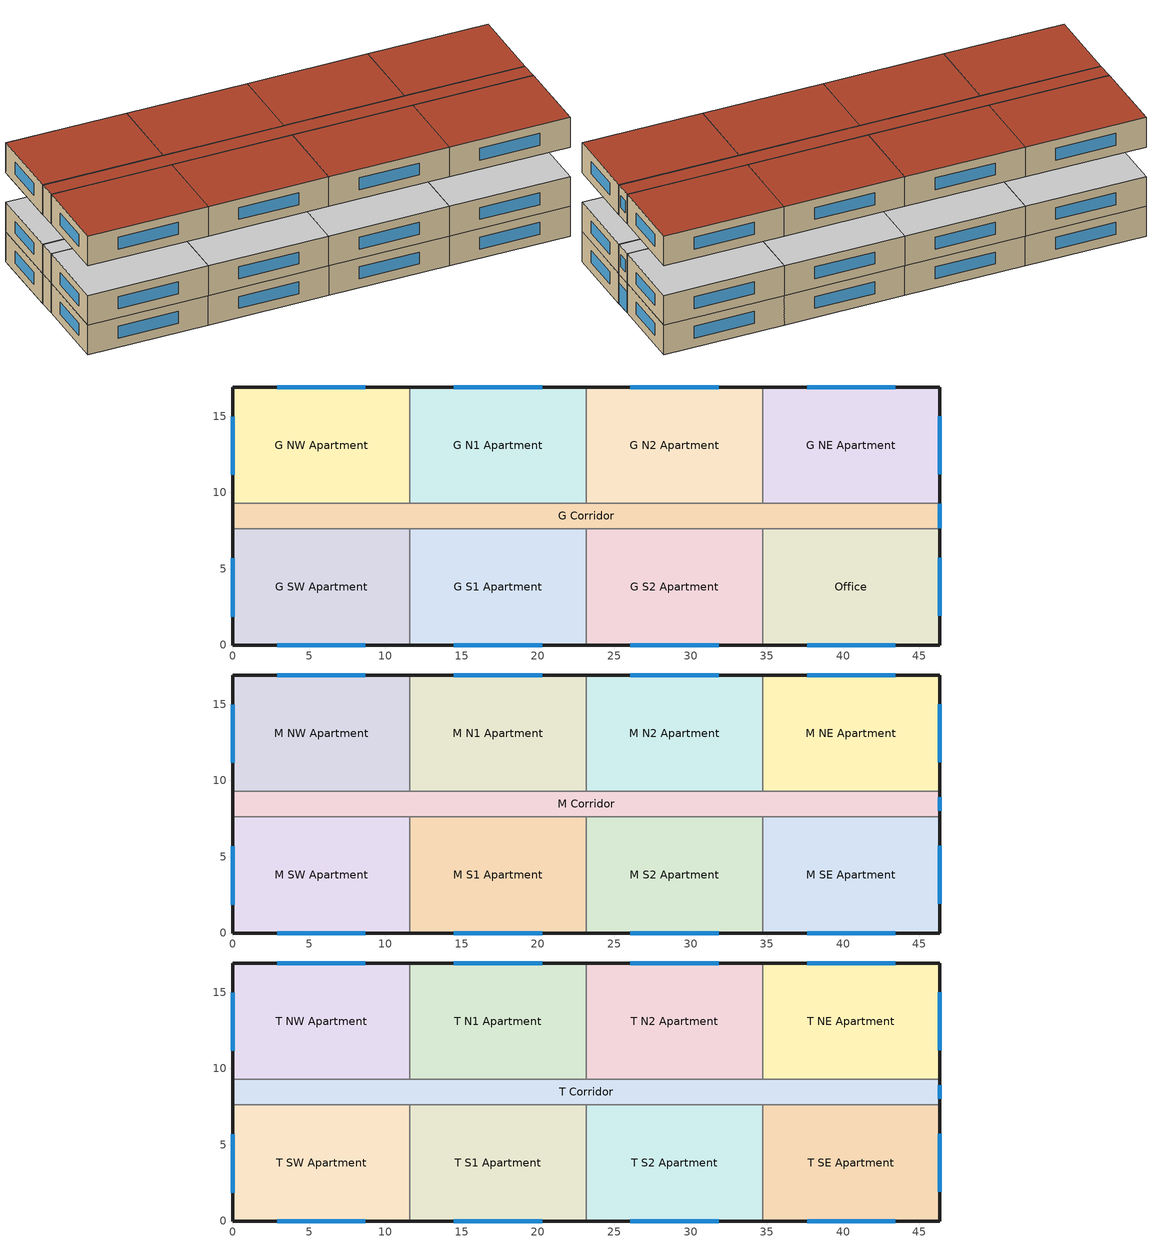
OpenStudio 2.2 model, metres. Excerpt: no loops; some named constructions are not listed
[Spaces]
G S1 Apartment
 floor ground: 23.16,7.62 23.16,0 11.58,0 11.58,7.62 z0
 wall outside: 11.58,0 23.16,0 z0:3.05
 wall to G S2 Apartment: 23.16,0 23.16,7.62 z0:3.05
 wall to G Corridor: 23.16,7.62 11.58,7.62 z0:3.05
 wall to G SW Apartment: 11.58,7.62 11.58,0 z0:3.05
 window: 14.48,0 20.27,0 z0.95:2.17
 ceiling adiabatic (Typical Interior Wall): 23.16,0 23.16,7.62 11.58,7.62 11.58,0 z3.05
G S2 Apartment
 floor ground: 34.75,7.62 34.75,0 23.16,0 23.16,7.62 z0
 wall outside: 23.16,0 34.75,0 z0:3.05
 wall to Office: 34.75,0 34.75,7.62 z0:3.05
 wall to G Corridor: 34.75,7.62 23.16,7.62 z0:3.05
 window: 26.06,0 31.85,0 z0.95:2.17
 ceiling adiabatic (Typical Interior Wall): 34.75,0 34.75,7.62 23.16,7.62 23.16,0 z3.05
G NE Apartment
 floor ground: 46.33,16.92 46.33,9.3 34.75,9.3 34.75,16.92 z0
 wall outside: 46.33,9.3 46.33,16.92 34.75,16.92 z0:3.05
 wall to G Corridor: 34.75,9.3 46.33,9.3 z0:3.05
 wall to G N2 Apartment: 34.75,16.92 34.75,9.3 z0:3.05
 window: 46.33,11.2 46.33,15.01 / 43.43,16.92 37.64,16.92 z0.95:2.17
 ceiling adiabatic (Typical Interior Wall): 46.33,9.3 46.33,16.92 34.75,16.92 34.75,9.3 z3.05
G NW Apartment
 floor ground: 11.58,16.92 11.58,9.3 0,9.3 0,16.92 z0
 wall outside: 11.58,16.92 0,16.92 0,9.3 z0:3.05
 wall to G N1 Apartment: 11.58,9.3 11.58,16.92 z0:3.05
 wall to G Corridor: 0,9.3 11.58,9.3 z0:3.05
 window: 8.69,16.92 2.89,16.92 / 0,14.97 0,11.16 z0.95:2.17
 ceiling adiabatic (Typical Interior Wall): 11.58,9.3 11.58,16.92 0,16.92 0,9.3 z3.05
G N1 Apartment
 floor ground: 23.16,16.92 23.16,9.3 11.58,9.3 11.58,16.92 z0
 wall outside: 23.16,16.92 11.58,16.92 z0:3.05
 wall to G N2 Apartment: 23.16,9.3 23.16,16.92 z0:3.05
 wall to G Corridor: 11.58,9.3 23.16,9.3 z0:3.05
 window: 20.27,16.92 14.48,16.92 z0.95:2.17
 ceiling adiabatic (Typical Interior Wall): 23.16,9.3 23.16,16.92 11.58,16.92 11.58,9.3 z3.05
Office
 floor ground: 46.33,7.62 46.33,0 34.75,0 34.75,7.62 z0
 wall outside: 34.75,0 46.33,0 46.33,7.62 z0:3.05
 wall to G Corridor: 46.33,7.62 34.75,7.62 z0:3.05
 window: 46.33,1.9 46.33,5.71 / 37.64,0 43.43,0 z0.95:2.17
 ceiling adiabatic (Typical Interior Wall): 46.33,0 46.33,7.62 34.75,7.62 34.75,0 z3.05
G Corridor
 floor ground: 46.33,9.3 46.33,7.62 0,7.62 0,9.3 z0
 wall outside: 46.33,7.62 46.33,9.3 / 0,9.3 0,7.62 z0:3.05
 wall to G N2 Apartment: 34.75,9.3 23.16,9.3 z0:3.05
 wall to G SW Apartment: 0,7.62 11.58,7.62 z0:3.05
 window: 46.33,7.67 46.33,9.25 z0.03:2.13
 ceiling adiabatic (Typical Interior Wall): 46.33,7.62 46.33,9.3 0,9.3 0,7.62 z3.05
G SW Apartment
 floor ground: 11.58,7.62 11.58,0 0,0 0,7.62 z0
 wall outside: 0,7.62 0,0 11.58,0 z0:3.05
 window: 0,5.68 0,1.87 / 2.9,0 8.69,0 z0.95:2.17
 ceiling adiabatic (Typical Interior Wall): 11.58,0 11.58,7.62 0,7.62 0,0 z3.05
G N2 Apartment
 floor ground: 34.75,16.92 34.75,9.3 23.16,9.3 23.16,16.92 z0
 wall outside: 34.75,16.92 23.16,16.92 z0:3.05
 window: 31.85,16.92 26.06,16.92 z0.95:2.17
 ceiling adiabatic (Typical Interior Wall): 34.75,9.3 34.75,16.92 23.16,16.92 23.16,9.3 z3.05
M S2 Apartment
 floor adiabatic (Typical Interior Wall): 34.75,7.62 34.75,0 23.16,0 23.16,7.62 z3.05
 wall outside: 23.16,0 34.75,0 z3.05:6.1
 wall to M SE Apartment: 34.75,0 34.75,7.62 z3.05:6.1
 wall to M S1 Apartment: 23.16,7.62 23.16,0 z3.05:6.1
 wall to M Corridor: 34.75,7.62 23.16,7.62 z3.05:6.1
 window: 26.06,0 31.85,0 z4:5.22
 ceiling adiabatic (Typical Interior Wall): 34.75,0 34.75,7.62 23.16,7.62 23.16,0 z6.1
M SE Apartment
 floor adiabatic (Typical Interior Wall): 46.33,7.62 46.33,0 34.75,0 34.75,7.62 z3.05
 wall outside: 34.75,0 46.33,0 46.33,7.62 z3.05:6.1
 wall to M Corridor: 46.33,7.62 34.75,7.62 z3.05:6.1
 window: 37.64,0 43.43,0 / 46.33,1.9 46.33,5.71 z4:5.22
 ceiling adiabatic (Typical Interior Wall): 46.33,0 46.33,7.62 34.75,7.62 34.75,0 z6.1
M Corridor
 floor adiabatic (Typical Interior Wall): 46.33,9.3 46.33,7.62 0,7.62 0,9.3 z3.05
 wall outside: 0,9.3 0,7.62 / 46.33,7.62 46.33,9.3 z3.05:6.1
 wall to M SW Apartment: 0,7.62 11.58,7.62 z3.05:6.1
 wall to M N1 Apartment: 23.16,9.3 11.58,9.3 z3.05:6.1
 wall to M NE Apartment: 46.33,9.3 34.75,9.3 z3.05:6.1
 wall to M N2 Apartment: 34.75,9.3 23.16,9.3 z3.05:6.1
 wall to M S1 Apartment: 11.58,7.62 23.16,7.62 z3.05:6.1
 wall to M NW Apartment: 11.58,9.3 0,9.3 z3.05:6.1
 window: 46.33,8 46.33,8.91 z4:5.22
 ceiling adiabatic (Typical Interior Wall): 46.33,7.62 46.33,9.3 0,9.3 0,7.62 z6.1
M SW Apartment
 floor adiabatic (Typical Interior Wall): 11.58,7.62 11.58,0 0,0 0,7.62 z3.05
 wall outside: 0,7.62 0,0 11.58,0 z3.05:6.1
 wall to M S1 Apartment: 11.58,0 11.58,7.62 z3.05:6.1
 window: 0,5.68 0,1.87 / 2.9,0 8.69,0 z4:5.22
 ceiling adiabatic (Typical Interior Wall): 11.58,0 11.58,7.62 0,7.62 0,0 z6.1
M NE Apartment
 floor adiabatic (Typical Interior Wall): 46.33,16.92 46.33,9.3 34.75,9.3 34.75,16.92 z3.05
 wall outside: 46.33,9.3 46.33,16.92 34.75,16.92 z3.05:6.1
 wall to M N2 Apartment: 34.75,16.92 34.75,9.3 z3.05:6.1
 window: 46.33,11.2 46.33,15.01 / 43.43,16.92 37.64,16.92 z4:5.22
 ceiling adiabatic (Typical Interior Wall): 46.33,9.3 46.33,16.92 34.75,16.92 34.75,9.3 z6.1
M N2 Apartment
 floor adiabatic (Typical Interior Wall): 34.75,16.92 34.75,9.3 23.16,9.3 23.16,16.92 z3.05
 wall outside: 34.75,16.92 23.16,16.92 z3.05:6.1
 wall to M N1 Apartment: 23.16,16.92 23.16,9.3 z3.05:6.1
 window: 31.85,16.92 26.06,16.92 z4:5.22
 ceiling adiabatic (Typical Interior Wall): 34.75,9.3 34.75,16.92 23.16,16.92 23.16,9.3 z6.1
M N1 Apartment
 floor adiabatic (Typical Interior Wall): 23.16,16.92 23.16,9.3 11.58,9.3 11.58,16.92 z3.05
 wall outside: 23.16,16.92 11.58,16.92 z3.05:6.1
 wall to M NW Apartment: 11.58,16.92 11.58,9.3 z3.05:6.1
 window: 20.27,16.92 14.48,16.92 z4:5.22
 ceiling adiabatic (Typical Interior Wall): 23.16,9.3 23.16,16.92 11.58,16.92 11.58,9.3 z6.1
M S1 Apartment
 floor adiabatic (Typical Interior Wall): 23.16,7.62 23.16,0 11.58,0 11.58,7.62 z3.05
 wall outside: 11.58,0 23.16,0 z3.05:6.1
 window: 14.48,0 20.27,0 z4:5.22
 ceiling adiabatic (Typical Interior Wall): 23.16,0 23.16,7.62 11.58,7.62 11.58,0 z6.1
M NW Apartment
 floor adiabatic (Typical Interior Wall): 11.58,16.92 11.58,9.3 0,9.3 0,16.92 z3.05
 wall outside: 11.58,16.92 0,16.92 0,9.3 z3.05:6.1
 window: 0,14.97 0,11.16 / 8.69,16.92 2.89,16.92 z4:5.22
 ceiling adiabatic (Typical Interior Wall): 11.58,9.3 11.58,16.92 0,16.92 0,9.3 z6.1
T SW Apartment
 floor adiabatic (Typical Interior Wall): 11.58,7.62 11.58,0 0,0 0,7.62 z9.14
 wall outside: 0,7.62 0,0 11.58,0 z9.14:12.19
 wall to T S1 Apartment: 11.58,0 11.58,7.62 z9.14:12.19
 wall to T Corridor: 11.58,7.62 0,7.62 z9.14:12.19
 window: 0,5.68 0,1.87 / 2.9,0 8.69,0 z10.1:11.32
 roof outside: 11.58,0 11.58,7.62 0,7.62 0,0 z12.19
T N1 Apartment
 floor adiabatic (Typical Interior Wall): 23.16,16.92 23.16,9.3 11.58,9.3 11.58,16.92 z9.14
 wall outside: 23.16,16.92 11.58,16.92 z9.14:12.19
 wall to T Corridor: 11.58,9.3 23.16,9.3 z9.14:12.19
 wall to T NW Apartment: 11.58,16.92 11.58,9.3 z9.14:12.19
 wall to T N2 Apartment: 23.16,9.3 23.16,16.92 z9.14:12.19
 window: 20.27,16.92 14.48,16.92 z10.1:11.32
 roof outside: 23.16,9.3 23.16,16.92 11.58,16.92 11.58,9.3 z12.19
T Corridor
 floor adiabatic (Typical Interior Wall): 46.33,9.3 46.33,7.62 0,7.62 0,9.3 z9.14
 wall outside: 46.33,7.62 46.33,9.3 / 0,9.3 0,7.62 z9.14:12.19
 wall to T SE Apartment: 34.75,7.62 46.33,7.62 z9.14:12.19
 wall to T S1 Apartment: 11.58,7.62 23.16,7.62 z9.14:12.19
 wall to T NW Apartment: 11.58,9.3 0,9.3 z9.14:12.19
 wall to T N2 Apartment: 34.75,9.3 23.16,9.3 z9.14:12.19
 wall to T S2 Apartment: 23.16,7.62 34.75,7.62 z9.14:12.19
 wall to T NE Apartment: 46.33,9.3 34.75,9.3 z9.14:12.19
 window: 46.33,8 46.33,8.91 z10.1:11.32
 roof outside: 46.33,7.62 46.33,9.3 0,9.3 0,7.62 z12.19
T N2 Apartment
 floor adiabatic (Typical Interior Wall): 34.75,16.92 34.75,9.3 23.16,9.3 23.16,16.92 z9.14
 wall outside: 34.75,16.92 23.16,16.92 z9.14:12.19
 wall to T NE Apartment: 34.75,9.3 34.75,16.92 z9.14:12.19
 window: 31.85,16.92 26.06,16.92 z10.1:11.32
 roof outside: 34.75,9.3 34.75,16.92 23.16,16.92 23.16,9.3 z12.19
T NW Apartment
 floor adiabatic (Typical Interior Wall): 11.58,16.92 11.58,9.3 0,9.3 0,16.92 z9.14
 wall outside: 11.58,16.92 0,16.92 0,9.3 z9.14:12.19
 window: 8.69,16.92 2.89,16.92 / 0,14.97 0,11.16 z10.1:11.32
 roof outside: 11.58,9.3 11.58,16.92 0,16.92 0,9.3 z12.19
T NE Apartment
 floor adiabatic (Typical Interior Wall): 46.33,16.92 46.33,9.3 34.75,9.3 34.75,16.92 z9.14
 wall outside: 46.33,9.3 46.33,16.92 34.75,16.92 z9.14:12.19
 window: 43.43,16.92 37.64,16.92 / 46.33,11.2 46.33,15.01 z10.1:11.32
 roof outside: 46.33,9.3 46.33,16.92 34.75,16.92 34.75,9.3 z12.19
T S2 Apartment
 floor adiabatic (Typical Interior Wall): 34.75,7.62 34.75,0 23.16,0 23.16,7.62 z9.14
 wall outside: 23.16,0 34.75,0 z9.14:12.19
 wall to T SE Apartment: 34.75,0 34.75,7.62 z9.14:12.19
 wall to T S1 Apartment: 23.16,7.62 23.16,0 z9.14:12.19
 window: 26.06,0 31.85,0 z10.1:11.32
 roof outside: 34.75,0 34.75,7.62 23.16,7.62 23.16,0 z12.19
T S1 Apartment
 floor adiabatic (Typical Interior Wall): 23.16,7.62 23.16,0 11.58,0 11.58,7.62 z9.14
 wall outside: 11.58,0 23.16,0 z9.14:12.19
 window: 14.48,0 20.27,0 z10.1:11.32
 roof outside: 23.16,0 23.16,7.62 11.58,7.62 11.58,0 z12.19
T SE Apartment
 floor adiabatic (Typical Interior Wall): 46.33,7.62 46.33,0 34.75,0 34.75,7.62 z9.14
 wall outside: 34.75,0 46.33,0 46.33,7.62 z9.14:12.19
 window: 46.33,1.9 46.33,5.71 / 37.64,0 43.43,0 z10.1:11.32
 roof outside: 46.33,0 46.33,7.62 34.75,7.62 34.75,0 z12.19
[Site]
Vancouver Int'l_BC_CAN: Latitude {deg}=49.18; Longitude {deg}=-123.17; Time Zone {hr}=-8; Elevation {m}=2; Terrain=City
[Building]
NECB 2011-MidriseApartment-NECB HDD Method-CAN_BC_Vancouver.718920_CWEC.epw created: 2017-07-10 18:23:48 +0000: North Axis {deg}=0; Default Construction Set=NECB 2011 - MidApt - NECB HDD Method at climate 4; Standards Number of Stories=4; Standards Number of Above Ground Stories=4; Standards Building Type=MidriseApartment
[Site:GroundTemperature:BuildingSurface]
19.527, 19.502, 19.536, 19.598, 20.002, 21.64, 22.225, 22.375, 21.449, 20.121, 19.802, 19.633
[Site:WaterMainsTemperature]
Calculation Method=Correlation; Annual Average Outdoor Air Temperature {C}=9.71667; Maximum Difference In Monthly Average Outdoor Air Temperatures {deltaC}=13.9
[SizingPeriod:DesignDay] Barometric Pressure {Pa}=101301; Sky Clearness=0; Rain Indicator=0; Snow Indicator=0; Day of Month=21; Daylight Saving Time Indicator=0; Humidity Indicating Type=Wetbulb; Dry-Bulb Temperature Range Modifier Type=DefaultMultipliers
Name | Maximum Dry-Bulb Temperature {C} | Daily Dry-Bulb Temperature Range {deltaC} | Humidity Indicating Conditions at Maximum Dry-Bulb | Wind Speed {m/s} | Wind Direction {deg} | Month | Day Type | Solar Model Indicator | ASHRAE Taub | ASHRAE Taud
Vancouver Int'l Ann Htg 99.6% Condns DB | -7 | 0 | -7 | 2.9 | 100 | 12 | WinterDesignDay | ASHRAEClearSky
Vancouver Int'l Ann Clg .4% Condns WB=>MDB | 23.8 | 7.6 | 19 | 3.6 | 300 | 8 | SummerDesignDay | ASHRAETau | 0.371 | 2.445
Vancouver Int'l Ann Clg .4% Condns DB=>MWB | 25 | 7.6 | 18.2 | 3.6 | 300 | 8 | SummerDesignDay | ASHRAETau | 0.371 | 2.445
[Material:NoMass]
CP02 CARPET PAD: Roughness=VeryRough; Thermal Resistance {m2-K/W}=0.21648; Thermal Absorptance=0.9; Solar Absorptance=0.7; Visible Absorptance=0.8
[Material]
Name | Roughness | Thickness {m} | Conductivity {W/m-K} | Density {kg/m3} | Specific Heat {J/kg-K} | Thermal Absorptance | Solar Absorptance | Visible Absorptance
100mm Normalweight concrete floor | MediumSmooth | 0.1016 | 2.31 | 2322 | 832
G01 13mm gypsum board | Smooth | 0.0127 | 0.16 | 800 | 1090 | 0.9 | 0.7 | 0.5
G05 25mm wood | MediumSmooth | 0.0254 | 0.15 | 608 | 1630 | 0.9 | 0.5 | 0.5
[Construction]
Typical Interior Floor: 100mm Normalweight concrete floor, CP02 CARPET PAD
Typical Interior Wall: G01 13mm gypsum board, G01 13mm gypsum board
Typical Interior Ceiling: CP02 CARPET PAD, 100mm Normalweight concrete floor
Typical Interior Window: Clear 3mm
Typical Interior Door; Typical Interior Partition: G05 25mm wood
Customized Fenestration: cond=0.240 tvis=0.220 tsol=0.232: Customized Fenestration:: cond=0.240 tvis=0.220 tsol=0.232
Customized Fenestration: cond=0.240 tvis=0.441 tsol=0.279: Customized Fenestration:: cond=0.240 tvis=0.441 tsol=0.279
Customized Fenestration: cond=0.240 tvis=0.294 tsol=0.332: Customized Fenestration:: cond=0.240 tvis=0.294 tsol=0.332
Customized Fenestration: cond=0.240 tvis=0.898 tsol=0.837: Customized Fenestration:: cond=0.240 tvis=0.898 tsol=0.837
[DefaultConstructionSet]
NECB 2011 - MidApt - NECB HDD Method at climate 4: Default Exterior Surface Constructions=NECB 2011 - MidApt - NECB HDD Method at climate 4; Default Interior Surface Constructions=Default Surface Constructions 2; Default Ground Contact Surface Constructions=NECB 2011 - MidApt - NECB HDD Method at climate 5; Default Exterior SubSurface Constructions=NECB 2011 - MidApt - NECB HDD Method at climate 4; Default Interior SubSurface Constructions=Default Sub Surface Constructions 2; Interior Partition Construction=Typical Interior Partition
[DefaultSurfaceConstructions]
Name | Floor Construction | Wall Construction | Roof Ceiling Construction
Default Surface Constructions 2 | Typical Interior Floor | Typical Interior Wall | Typical Interior Ceiling
NECB 2011 - MidApt - NECB HDD Method at climate 4 | Customized opaque construction {5e469086-d92f-4eb7-937f-ddd2e044c6f1} to conductance of 0.227 | Customized opaque construction {23c9f7d8-681b-4c12-a645-200bccb934e2} to conductance of 0.315 | Customized opaque construction {05b2ae90-98d7-476b-b5ad-c19e91b63ec4} to conductance of 0.227
NECB 2011 - MidApt - NECB HDD Method at climate 5 | Customized opaque construction {b99bb6f0-4608-44d2-9f80-67c114b73b5d} to conductance of 0.757 | Customized opaque construction {b99bb6f0-4608-44d2-9f80-67c114b73b5d} to conductance of 0.568 | Customized opaque construction {b99bb6f0-4608-44d2-9f80-67c114b73b5d} to conductance of 0.568
[DefaultSubSurfaceConstructions]
Name | Fixed Window Construction | Operable Window Construction | Door Construction | Glass Door Construction | Overhead Door Construction | Skylight Construction | Tubular Daylight Dome Construction | Tubular Daylight Diffuser Construction
Default Sub Surface Constructions 2 | Typical Interior Window | Typical Interior Window | Typical Interior Door
NECB 2011 - MidApt - NECB HDD Method at climate 4 | Customized Fenestration: cond=0.240 tvis=0.220 tsol=0.232 | Customized Fenestration: cond=0.240 tvis=0.220 tsol=0.232 | Customized opaque construction {6ea646a8-235c-46c8-8216-48a7cca026fe} to conductance of 2.4 | Customized Fenestration: cond=0.240 tvis=0.441 tsol=0.279 | Customized opaque construction {b48e2c86-135e-46e2-8e15-fcbbaab90790} to conductance of 2.4 | Customized Fenestration: cond=0.240 tvis=0.294 tsol=0.332 | Customized Fenestration: cond=0.240 tvis=0.898 tsol=0.837 | Customized Fenestration: cond=0.240 tvis=0.898 tsol=0.837
[WindowMaterial:Glazing]
Clear 3mm: Optical Data Type=SpectralAverage; Thickness {m}=0.003; Solar Transmittance at Normal Incidence=0.837; Front Side Solar Reflectance at Normal Incidence=0.075; Back Side Solar Reflectance at Normal Incidence=0.075; Visible Transmittance at Normal Incidence=0.898; Front Side Visible Reflectance at Normal Incidence=0.081; Back Side Visible Reflectance at Normal Incidence=0.081; Infrared Transmittance at Normal Incidence=0; Front Side Infrared Hemispherical Emissivity=0.84; Back Side Infrared Hemispherical Emissivity=0.84; Conductivity {W/m-K}=0.9; Dirt Correction Factor for Solar and Visible Transmittance=1; Solar Diffusing=No
[WindowMaterial:SimpleGlazingSystem] U-Factor {W/m2-K}=2.4; Solar Heat Gain Coefficient=0.6; Visible Transmittance=0.21
Customized Fenestration:: cond=0.240 tvis=0.220 tsol=0.232; Customized Fenestration:: cond=0.240 tvis=0.441 tsol=0.279; Customized Fenestration:: cond=0.240 tvis=0.294 tsol=0.332; Customized Fenestration:: cond=0.240 tvis=0.898 tsol=0.837
[Space]
Name | Space Type | Building Story | Thermal Zone
T SE Apartment | Space Function Dwelling Unit(s) | Building Story 3 | Sp-T SE Apartment Sys-1 Flr-2 Sch-G HPlcmt-south ZN
G Corridor | Space Function Corr. < 2.4m wide-sch-G | Building Story 1 | Sp-G Corridor Sys-1 Flr-3 Sch-G HPlcmt-east ZN
T SW Apartment | Space Function Dwelling Unit(s) | Building Story 3 | Sp-T SW Apartment Sys-1 Flr-2 Sch-G HPlcmt-south ZN
M S2 Apartment | Space Function Dwelling Unit(s) | Building Story 2 | Sp-M S2 Apartment Sys-1 Flr-1 Sch-G HPlcmt-south ZN
M SE Apartment | Space Function Dwelling Unit(s) | Building Story 2 | Sp-M SE Apartment Sys-1 Flr-1 Sch-G HPlcmt-south ZN
T N1 Apartment | Space Function Dwelling Unit(s) | Building Story 3 | Sp-T N1 Apartment Sys-1 Flr-2 Sch-G HPlcmt-north ZN
T Corridor | Space Function Corr. < 2.4m wide-sch-G | Building Story 3 | Sp-T Corridor Sys-1 Flr-2 Sch-G HPlcmt-west ZN
T N2 Apartment | Space Function Dwelling Unit(s) | Building Story 3 | Sp-T N2 Apartment Sys-1 Flr-2 Sch-G HPlcmt-north ZN
M SW Apartment | Space Function Dwelling Unit(s) | Building Story 2 | Sp-M SW Apartment Sys-1 Flr-1 Sch-G HPlcmt-south ZN
T NW Apartment | Space Function Dwelling Unit(s) | Building Story 3 | Sp-T NW Apartment Sys-1 Flr-2 Sch-G HPlcmt-north ZN
M Corridor | Space Function Corr. < 2.4m wide-sch-G | Building Story 2 | Sp-M Corridor Sys-1 Flr-1 Sch-G HPlcmt-east ZN
G S1 Apartment | Space Function Dwelling Unit(s) | Building Story 1 | Sp-G S1 Apartment Sys-1 Flr-3 Sch-G HPlcmt-south ZN
G S2 Apartment | Space Function Dwelling Unit(s) | Building Story 1 | Sp-G S2 Apartment Sys-1 Flr-3 Sch-G HPlcmt-south ZN
M NE Apartment | Space Function Dwelling Unit(s) | Building Story 2 | Sp-M NE Apartment Sys-1 Flr-1 Sch-G HPlcmt-north ZN
T NE Apartment | Space Function Dwelling Unit(s) | Building Story 3 | Sp-T NE Apartment Sys-1 Flr-2 Sch-G HPlcmt-north ZN
G NW Apartment | Space Function Dwelling Unit(s) | Building Story 1 | Sp-G NW Apartment Sys-1 Flr-3 Sch-G HPlcmt-north ZN
T S1 Apartment | Space Function Dwelling Unit(s) | Building Story 3 | Sp-T S1 Apartment Sys-1 Flr-2 Sch-G HPlcmt-south ZN
M N1 Apartment | Space Function Dwelling Unit(s) | Building Story 2 | Sp-M N1 Apartment Sys-1 Flr-1 Sch-G HPlcmt-north ZN
Office | Space Function Conf./meet./multi-purpose | Building Story 1 | Sp-Office Sys-3 Flr-3 Sch-C HPlcmt-south ZN
G NE Apartment | Space Function Dwelling Unit(s) | Building Story 1 | Sp-G NE Apartment Sys-1 Flr-3 Sch-G HPlcmt-north ZN
T S2 Apartment | Space Function Dwelling Unit(s) | Building Story 3 | Sp-T S2 Apartment Sys-1 Flr-2 Sch-G HPlcmt-south ZN
G SW Apartment | Space Function Dwelling Unit(s) | Building Story 1 | Sp-G SW Apartment Sys-1 Flr-3 Sch-G HPlcmt-south ZN
M N2 Apartment | Space Function Dwelling Unit(s) | Building Story 2 | Sp-M N2 Apartment Sys-1 Flr-1 Sch-G HPlcmt-north ZN
G N1 Apartment | Space Function Dwelling Unit(s) | Building Story 1 | Sp-G N1 Apartment Sys-1 Flr-3 Sch-G HPlcmt-north ZN
G N2 Apartment | Space Function Dwelling Unit(s) | Building Story 1 | Sp-G N2 Apartment Sys-1 Flr-3 Sch-G HPlcmt-north ZN
M S1 Apartment | Space Function Dwelling Unit(s) | Building Story 2 | Sp-M S1 Apartment Sys-1 Flr-1 Sch-G HPlcmt-south ZN
M NW Apartment | Space Function Dwelling Unit(s) | Building Story 2 | Sp-M NW Apartment Sys-1 Flr-1 Sch-G HPlcmt-north ZN
[BuildingStory]
Name | Nominal Z Coordinate {m}
Building Story 1 | 0
Building Story 2 | 3.04785
Building Story 3 | 9.14355
[SpaceType] Standards Building Type=Space Function
Name | Default Schedule Set | Design Specification Outdoor Air Object | Standards Space Type
Space Function Corr. < 2.4m wide-sch-G | Space Function Corr. < 2.4m wide-sch-G Schedule Set | Space Function Corr. < 2.4m wide-sch-G Ventilation | Corr. < 2.4m wide-sch-G
Space Function Dwelling Unit(s) | Space Function Dwelling Unit(s) Schedule Set | Space Function Dwelling Unit(s) Ventilation | Dwelling Unit(s)
Space Function Conf./meet./multi-purpose | Space Function Conf./meet./multi-purpose Schedule Set | Space Function Conf./meet./multi-purpose Ventilation | Conf./meet./multi-purpose
[People:Definition] Number of People Calculation Method=People/Area; Fraction Radiant=0.3
Name | People per Space Floor Area {person/m2}
Space Function Conf./meet./multi-purpose People Definition | 0.199993
Space Function Corr. < 2.4m wide-sch-G People Definition | 0.0100104
Space Function Dwelling Unit(s) People Definition | 0.0166841
[People] Work Efficiency Schedule=Work Efficiency Schedule; Clothing Insulation Schedule=Clothing Schedule; Air Velocity Schedule=Air Velocity Schedule
Name | People Definition | Space or SpaceType
Space Function Conf./meet./multi-purpose People | Space Function Conf./meet./multi-purpose People Definition | Space Function Conf./meet./multi-purpose
Space Function Corr. < 2.4m wide-sch-G People | Space Function Corr. < 2.4m wide-sch-G People Definition | Space Function Corr. < 2.4m wide-sch-G
Space Function Dwelling Unit(s) People | Space Function Dwelling Unit(s) People Definition | Space Function Dwelling Unit(s)
[Lights:Definition] Design Level Calculation Method=Watts/Area; Fraction Radiant=0.5; Fraction Visible=0.2
Name | Watts per Space Floor Area {W/m2}
Space Function Conf./meet./multi-purpose Lights Definition | 11.8799
Space Function Corr. < 2.4m wide-sch-G Lights Definition | 8.39993
Space Function Dwelling Unit(s) Lights Definition | 4.99996
[Lights]
Name | Lights Definition | Space or SpaceType
Space Function Conf./meet./multi-purpose Lights | Space Function Conf./meet./multi-purpose Lights Definition | Space Function Conf./meet./multi-purpose
Space Function Corr. < 2.4m wide-sch-G Lights | Space Function Corr. < 2.4m wide-sch-G Lights Definition | Space Function Corr. < 2.4m wide-sch-G
Space Function Dwelling Unit(s) Lights | Space Function Dwelling Unit(s) Lights Definition | Space Function Dwelling Unit(s)
[ElectricEquipment:Definition] Design Level Calculation Method=Watts/Area; Fraction Radiant=0.5
Name | Watts per Space Floor Area {W/m2}
Space Function Conf./meet./multi-purpose Elec Equip Definition | 0.999992
Space Function Dwelling Unit(s) Elec Equip Definition | 4.99996
[ElectricEquipment]
Name | Electric Equipment Definition | Space or SpaceType
Space Function Conf./meet./multi-purpose Elec Equip | Space Function Conf./meet./multi-purpose Elec Equip Definition | Space Function Conf./meet./multi-purpose
Space Function Dwelling Unit(s) Elec Equip | Space Function Dwelling Unit(s) Elec Equip Definition | Space Function Dwelling Unit(s)
[DesignSpecification:OutdoorAir] Outdoor Air Method=Sum
Name | Outdoor Air Flow per Floor Area {m3/s-m2}
Space Function Conf./meet./multi-purpose Ventilation | 0.0015748
Space Function Corr. < 2.4m wide-sch-G Ventilation | 0.0003048
Space Function Dwelling Unit(s) Ventilation | 0.00034544
[DefaultScheduleSet] People Activity Level Schedule=NECB-Activity; Infiltration Schedule=Always On
Name | Number of People Schedule | Lighting Schedule | Electric Equipment Schedule
Space Function Conf./meet./multi-purpose Schedule Set | NECB-C-Occupancy | NECB-C-Lighting | NECB-C-Electric-Equipment
Space Function Corr. < 2.4m wide-sch-G Schedule Set; Space Function Dwelling Unit(s) Schedule Set | NECB-G-Occupancy | NECB-G-Lighting | NECB-G-Electric-Equipment
[ThermostatSetpoint:DualSetpoint]
Name | Heating Setpoint Temperature Schedule | Cooling Setpoint Temperature Schedule
Space Function Dwelling Unit(s) Thermostat 24; Space Function Dwelling Unit(s) Thermostat 25; Space Function Dwelling Unit(s) Thermostat 26; Space Function Dwelling Unit(s) Thermostat 27; Space Function Corr. < 2.4m wide-sch-G Thermostat 4; Space Function Dwelling Unit(s) Thermostat 28; Space Function Dwelling Unit(s) Thermostat 29; Space Function Dwelling Unit(s) Thermostat 30; Space Function Dwelling Unit(s) Thermostat 31; Space Function Dwelling Unit(s) Thermostat 32; Space Function Dwelling Unit(s) Thermostat 33; Space Function Dwelling Unit(s) Thermostat 34; Space Function Dwelling Unit(s) Thermostat 35; Space Function Corr. < 2.4m wide-sch-G Thermostat 5; Space Function Dwelling Unit(s) Thermostat 36; Space Function Dwelling Unit(s) Thermostat 37; Space Function Dwelling Unit(s) Thermostat 38; Space Function Dwelling Unit(s) Thermostat 39; Space Function Dwelling Unit(s) Thermostat 40; Space Function Dwelling Unit(s) Thermostat 41; Space Function Dwelling Unit(s) Thermostat 42; Space Function Dwelling Unit(s) Thermostat 43; Space Function Corr. < 2.4m wide-sch-G Thermostat 6; Space Function Dwelling Unit(s) Thermostat 44; Space Function Dwelling Unit(s) Thermostat 45; Space Function Dwelling Unit(s) Thermostat 46 | NECB-G-Thermostat Setpoint-Heating | NECB-G-Thermostat Setpoint-Cooling
Space Function Conf./meet./multi-purpose Thermostat 2 | NECB-C-Thermostat Setpoint-Heating | NECB-C-Thermostat Setpoint-Cooling
[SpaceInfiltration:DesignFlowRate] Schedule=Always On Discrete; Design Flow Rate Calculation Method=Flow/ExteriorArea; Flow per Exterior Surface Area {m3/s-m2}=0.00025; Constant Term Coefficient=0; Temperature Term Coefficient=0; Velocity Term Coefficient=0.224; Velocity Squared Term Coefficient=0
Name | Space or SpaceType
G Corridor Infiltration | G Corridor
G N1 Apartment Infiltration | G N1 Apartment
G N2 Apartment Infiltration | G N2 Apartment
G NE Apartment Infiltration | G NE Apartment
G NW Apartment Infiltration | G NW Apartment
G S1 Apartment Infiltration | G S1 Apartment
G S2 Apartment Infiltration | G S2 Apartment
G SW Apartment Infiltration | G SW Apartment
M Corridor Infiltration | M Corridor
M N1 Apartment Infiltration | M N1 Apartment
M N2 Apartment Infiltration | M N2 Apartment
M NE Apartment Infiltration | M NE Apartment
M NW Apartment Infiltration | M NW Apartment
M S1 Apartment Infiltration | M S1 Apartment
M S2 Apartment Infiltration | M S2 Apartment
M SE Apartment Infiltration | M SE Apartment
M SW Apartment Infiltration | M SW Apartment
Office Infiltration | Office
T Corridor Infiltration | T Corridor
T N1 Apartment Infiltration | T N1 Apartment
T N2 Apartment Infiltration | T N2 Apartment
T NE Apartment Infiltration | T NE Apartment
T NW Apartment Infiltration | T NW Apartment
T S1 Apartment Infiltration | T S1 Apartment
T S2 Apartment Infiltration | T S2 Apartment
T SE Apartment Infiltration | T SE Apartment
T SW Apartment Infiltration | T SW Apartment
[ThermalZone] Use Ideal Air Loads=No
Name | Multiplier | Thermostat
Sp-M NE Apartment Sys-1 Flr-1 Sch-G HPlcmt-north ZN | 2 | Space Function Dwelling Unit(s) Thermostat 24
Sp-M N2 Apartment Sys-1 Flr-1 Sch-G HPlcmt-north ZN | 2 | Space Function Dwelling Unit(s) Thermostat 25
Sp-M N1 Apartment Sys-1 Flr-1 Sch-G HPlcmt-north ZN | 2 | Space Function Dwelling Unit(s) Thermostat 26
Sp-M NW Apartment Sys-1 Flr-1 Sch-G HPlcmt-north ZN | 2 | Space Function Dwelling Unit(s) Thermostat 27
Sp-M Corridor Sys-1 Flr-1 Sch-G HPlcmt-east ZN | 2 | Space Function Corr. < 2.4m wide-sch-G Thermostat 4
Sp-M S1 Apartment Sys-1 Flr-1 Sch-G HPlcmt-south ZN | 2 | Space Function Dwelling Unit(s) Thermostat 28
Sp-M SE Apartment Sys-1 Flr-1 Sch-G HPlcmt-south ZN | 2 | Space Function Dwelling Unit(s) Thermostat 29
Sp-M S2 Apartment Sys-1 Flr-1 Sch-G HPlcmt-south ZN | 2 | Space Function Dwelling Unit(s) Thermostat 30
Sp-M SW Apartment Sys-1 Flr-1 Sch-G HPlcmt-south ZN | 2 | Space Function Dwelling Unit(s) Thermostat 31
Sp-T NW Apartment Sys-1 Flr-2 Sch-G HPlcmt-north ZN |  | Space Function Dwelling Unit(s) Thermostat 32
Sp-T N1 Apartment Sys-1 Flr-2 Sch-G HPlcmt-north ZN |  | Space Function Dwelling Unit(s) Thermostat 33
Sp-T N2 Apartment Sys-1 Flr-2 Sch-G HPlcmt-north ZN |  | Space Function Dwelling Unit(s) Thermostat 34
Sp-T NE Apartment Sys-1 Flr-2 Sch-G HPlcmt-north ZN |  | Space Function Dwelling Unit(s) Thermostat 35
Sp-T Corridor Sys-1 Flr-2 Sch-G HPlcmt-west ZN |  | Space Function Corr. < 2.4m wide-sch-G Thermostat 5
Sp-T S1 Apartment Sys-1 Flr-2 Sch-G HPlcmt-south ZN |  | Space Function Dwelling Unit(s) Thermostat 36
Sp-T SW Apartment Sys-1 Flr-2 Sch-G HPlcmt-south ZN |  | Space Function Dwelling Unit(s) Thermostat 37
Sp-T SE Apartment Sys-1 Flr-2 Sch-G HPlcmt-south ZN |  | Space Function Dwelling Unit(s) Thermostat 38
Sp-T S2 Apartment Sys-1 Flr-2 Sch-G HPlcmt-south ZN |  | Space Function Dwelling Unit(s) Thermostat 39
Sp-G NW Apartment Sys-1 Flr-3 Sch-G HPlcmt-north ZN |  | Space Function Dwelling Unit(s) Thermostat 40
Sp-G N2 Apartment Sys-1 Flr-3 Sch-G HPlcmt-north ZN |  | Space Function Dwelling Unit(s) Thermostat 41
Sp-G N1 Apartment Sys-1 Flr-3 Sch-G HPlcmt-north ZN |  | Space Function Dwelling Unit(s) Thermostat 42
Sp-G NE Apartment Sys-1 Flr-3 Sch-G HPlcmt-north ZN |  | Space Function Dwelling Unit(s) Thermostat 43
Sp-G Corridor Sys-1 Flr-3 Sch-G HPlcmt-east ZN |  | Space Function Corr. < 2.4m wide-sch-G Thermostat 6
Sp-G S1 Apartment Sys-1 Flr-3 Sch-G HPlcmt-south ZN |  | Space Function Dwelling Unit(s) Thermostat 44
Sp-G S2 Apartment Sys-1 Flr-3 Sch-G HPlcmt-south ZN |  | Space Function Dwelling Unit(s) Thermostat 45
Sp-G SW Apartment Sys-1 Flr-3 Sch-G HPlcmt-south ZN |  | Space Function Dwelling Unit(s) Thermostat 46
Sp-Office Sys-3 Flr-3 Sch-C HPlcmt-south ZN |  | Space Function Conf./meet./multi-purpose Thermostat 2
[Schedule:Ruleset]
Clothing Schedule: Default Day Schedule=Clothing Schedule Default Winter Clothes
Air Velocity Schedule: Default Day Schedule=Air Velocity Schedule Default
Work Efficiency Schedule: Default Day Schedule=Work Efficiency Schedule Default
NECB-C-Occupancy: Default Day Schedule=NECB-C-Occupancy Default
NECB-Activity: Default Day Schedule=NECB-Activity Default; Summer Design Day Schedule=NECB-Activity Summer Design Day; Winter Design Day Schedule=NECB-Activity Winter Design Day
NECB-C-Lighting: Default Day Schedule=NECB-C-Lighting Default
NECB-C-Electric-Equipment: Default Day Schedule=NECB-C-Electric-Equipment Default
Always On: Default Day Schedule=Always On Default
NECB-C-Thermostat Setpoint-Heating: Default Day Schedule=NECB-C-Thermostat Setpoint-Heating Default
NECB-C-Thermostat Setpoint-Cooling: Default Day Schedule=NECB-C-Thermostat Setpoint-Cooling Default
NECB-G-Occupancy: Default Day Schedule=NECB-G-Occupancy Default
NECB-G-Lighting: Default Day Schedule=NECB-G-Lighting Default
NECB-G-Electric-Equipment: Default Day Schedule=NECB-G-Electric-Equipment Default
NECB-G-Thermostat Setpoint-Heating: Default Day Schedule=NECB-G-Thermostat Setpoint-Heating Default
NECB-G-Thermostat Setpoint-Cooling: Default Day Schedule=NECB-G-Thermostat Setpoint-Cooling Default
[Schedule:Day]
Clothing Schedule Default Winter Clothes; Always On Default: 24, 0, 1
Clothing Schedule Summer Clothes: 24, 0, 0.5
Air Velocity Schedule Default: 24, 0, 0.2
Work Efficiency Schedule Default: 24, 0, 0
NECB-C-Occupancy Default; NECB-C-Occupancy Default|Wkdy Day: 8, 0, 0, 9, 0, 0.1, 10, 0, 0.2, 12, 0, 0.5, 16, 0, 0.7, 17, 0, 0.8, 18, 0, 0.7, 19, 0, 0.5, 21, 0, 0.3, 24, 0, 0
NECB-C-Occupancy Sat Day: 8, 0, 0, 9, 0, 0.1, 10, 0, 0.2, 11, 0, 0.5, 12, 0, 0.6, 13, 0, 0.8, 16, 0, 0.9, 17, 0, 0.8, 18, 0, 0.7, 19, 0, 0.5, 21, 0, 0.2, 24, 0, 0
NECB-C-Occupancy Sun|Hol Day: 10, 0, 0, 11, 0, 0.1, 13, 0, 0.2, 18, 0, 0.4, 19, 0, 0.2, 24, 0, 0
NECB-Activity Default; NECB-Activity Winter Design Day; NECB-Activity Summer Design Day: 24, 0, 130
NECB-C-Lighting Default; NECB-C-Lighting Default|Wkdy Day; NECB-C-Lighting Sat Day; NECB-C-Electric-Equipment Default; NECB-C-Electric-Equipment Default|Wkdy Day; NECB-C-Electric-Equipment Sat Day: 8, 0, 0.05, 9, 0, 0.5, 19, 0, 0.9, 20, 0, 0.6, 21, 0, 0.5, 24, 0, 0.05
NECB-C-Lighting Sun|Hol Day; NECB-C-Electric-Equipment Sun|Hol Day: 10, 0, 0.05, 11, 0, 0.5, 18, 0, 0.9, 19, 0, 0.6, 24, 0, 0.05
NECB-C-Thermostat Setpoint-Heating Default; NECB-C-Thermostat Setpoint-Heating Default|Wkdy Day; NECB-C-Thermostat Setpoint-Heating Sat Day: 7, 0, 18, 8, 0, 20, 21, 0, 22, 24, 0, 18
NECB-C-Thermostat Setpoint-Heating Sun|Hol Day: 9, 0, 18, 10, 0, 20, 19, 0, 22, 24, 0, 18
NECB-C-Thermostat Setpoint-Cooling Default; NECB-C-Thermostat Setpoint-Cooling Default|Wkdy Day; NECB-C-Thermostat Setpoint-Cooling Sat Day: 7, 0, 35, 21, 0, 24, 24, 0, 35
NECB-C-Thermostat Setpoint-Cooling Sun|Hol Day: 9, 0, 35, 19, 0, 24, 24, 0, 35
NECB-G-Occupancy Default; NECB-G-Occupancy Default|Wkdy Day: 7, 0, 0.9, 8, 0, 0.7, 9, 0, 0.4, 17, 0, 0.3, 18, 0, 0.5, 24, 0, 0.9
NECB-G-Occupancy Sat Day; NECB-G-Occupancy Sun|Hol Day: 7, 0, 0.9, 8, 0, 0.7, 17, 0, 0.5, 18, 0, 0.7, 24, 0, 0.9
NECB-G-Lighting Default; NECB-G-Lighting Default|Wkdy Day; NECB-G-Lighting Sat Day; NECB-G-Lighting Sun|Hol Day: 1, 0, 0.3, 6, 0, 0, 7, 0, 0.2, 9, 0, 0.5, 19, 0, 0, 22, 0, 0.9, 23, 0, 0.8, 24, 0, 0.6
NECB-G-Electric-Equipment Default; NECB-G-Electric-Equipment Default|Wkdy Day; NECB-G-Electric-Equipment Sat Day; NECB-G-Electric-Equipment Sun|Hol Day: 1, 0, 0.3, 7, 0, 0.2, 9, 0, 0.8, 16, 0, 0.4, 17, 0, 0.5, 18, 0, 0.2, 20, 0, 0.9, 21, 0, 0.7, 24, 0, 0.5
NECB-G-Thermostat Setpoint-Heating Default; NECB-G-Thermostat Setpoint-Heating Default|Wkdy Day; NECB-G-Thermostat Setpoint-Heating Sat Day; NECB-G-Thermostat Setpoint-Heating Sun|Hol Day: 1, 0, 22, 7, 0, 18, 8, 0, 20, 24, 0, 22
NECB-G-Thermostat Setpoint-Cooling Default; NECB-G-Thermostat Setpoint-Cooling Default|Wkdy Day; NECB-G-Thermostat Setpoint-Cooling Sat Day; NECB-G-Thermostat Setpoint-Cooling Sun|Hol Day: 24, 0, 24
[Schedule:Rule] Date Specification Type=DateRange; Start Day=1
Name | Schedule Ruleset | Rule Order | Day Schedule | Start Month | End Month | End Day | Apply Monday | Apply Tuesday | Apply Wednesday | Apply Thursday | Apply Friday | Apply Saturday | Apply Sunday
Schedule Rule 1 | Clothing Schedule | 0 | Clothing Schedule Summer Clothes | 5 | 9 | 30
Schedule Rule 2 | NECB-C-Occupancy | 2 | NECB-C-Occupancy Default|Wkdy Day | 1 | 12 | 31 | Yes | Yes | Yes | Yes | Yes
Schedule Rule 3 | NECB-C-Occupancy | 1 | NECB-C-Occupancy Sat Day | 1 | 12 | 31 |  |  |  |  |  | Yes
Schedule Rule 4 | NECB-C-Occupancy | 0 | NECB-C-Occupancy Sun|Hol Day | 1 | 12 | 31 |  |  |  |  |  |  | Yes
Schedule Rule 5 | NECB-C-Lighting | 2 | NECB-C-Lighting Default|Wkdy Day | 1 | 12 | 31 | Yes | Yes | Yes | Yes | Yes
Schedule Rule 6 | NECB-C-Lighting | 1 | NECB-C-Lighting Sat Day | 1 | 12 | 31 |  |  |  |  |  | Yes
Schedule Rule 7 | NECB-C-Lighting | 0 | NECB-C-Lighting Sun|Hol Day | 1 | 12 | 31 |  |  |  |  |  |  | Yes
Schedule Rule 8 | NECB-C-Electric-Equipment | 2 | NECB-C-Electric-Equipment Default|Wkdy Day | 1 | 12 | 31 | Yes | Yes | Yes | Yes | Yes
Schedule Rule 9 | NECB-C-Electric-Equipment | 1 | NECB-C-Electric-Equipment Sat Day | 1 | 12 | 31 |  |  |  |  |  | Yes
Schedule Rule 10 | NECB-C-Electric-Equipment | 0 | NECB-C-Electric-Equipment Sun|Hol Day | 1 | 12 | 31 |  |  |  |  |  |  | Yes
Schedule Rule 11 | NECB-C-Thermostat Setpoint-Heating | 2 | NECB-C-Thermostat Setpoint-Heating Default|Wkdy Day | 1 | 12 | 31 | Yes | Yes | Yes | Yes | Yes
Schedule Rule 12 | NECB-C-Thermostat Setpoint-Heating | 1 | NECB-C-Thermostat Setpoint-Heating Sat Day | 1 | 12 | 31 |  |  |  |  |  | Yes
Schedule Rule 13 | NECB-C-Thermostat Setpoint-Heating | 0 | NECB-C-Thermostat Setpoint-Heating Sun|Hol Day | 1 | 12 | 31 |  |  |  |  |  |  | Yes
Schedule Rule 14 | NECB-C-Thermostat Setpoint-Cooling | 2 | NECB-C-Thermostat Setpoint-Cooling Default|Wkdy Day | 1 | 12 | 31 | Yes | Yes | Yes | Yes | Yes
Schedule Rule 15 | NECB-C-Thermostat Setpoint-Cooling | 1 | NECB-C-Thermostat Setpoint-Cooling Sat Day | 1 | 12 | 31 |  |  |  |  |  | Yes
Schedule Rule 16 | NECB-C-Thermostat Setpoint-Cooling | 0 | NECB-C-Thermostat Setpoint-Cooling Sun|Hol Day | 1 | 12 | 31 |  |  |  |  |  |  | Yes
Schedule Rule 17 | NECB-G-Occupancy | 2 | NECB-G-Occupancy Default|Wkdy Day | 1 | 12 | 31 | Yes | Yes | Yes | Yes | Yes
Schedule Rule 18 | NECB-G-Occupancy | 1 | NECB-G-Occupancy Sat Day | 1 | 12 | 31 |  |  |  |  |  | Yes
Schedule Rule 19 | NECB-G-Occupancy | 0 | NECB-G-Occupancy Sun|Hol Day | 1 | 12 | 31 |  |  |  |  |  |  | Yes
Schedule Rule 20 | NECB-G-Lighting | 2 | NECB-G-Lighting Default|Wkdy Day | 1 | 12 | 31 | Yes | Yes | Yes | Yes | Yes
Schedule Rule 21 | NECB-G-Lighting | 1 | NECB-G-Lighting Sat Day | 1 | 12 | 31 |  |  |  |  |  | Yes
Schedule Rule 22 | NECB-G-Lighting | 0 | NECB-G-Lighting Sun|Hol Day | 1 | 12 | 31 |  |  |  |  |  |  | Yes
Schedule Rule 23 | NECB-G-Electric-Equipment | 2 | NECB-G-Electric-Equipment Default|Wkdy Day | 1 | 12 | 31 | Yes | Yes | Yes | Yes | Yes
Schedule Rule 24 | NECB-G-Electric-Equipment | 1 | NECB-G-Electric-Equipment Sat Day | 1 | 12 | 31 |  |  |  |  |  | Yes
Schedule Rule 25 | NECB-G-Electric-Equipment | 0 | NECB-G-Electric-Equipment Sun|Hol Day | 1 | 12 | 31 |  |  |  |  |  |  | Yes
Schedule Rule 26 | NECB-G-Thermostat Setpoint-Heating | 2 | NECB-G-Thermostat Setpoint-Heating Default|Wkdy Day | 1 | 12 | 31 | Yes | Yes | Yes | Yes | Yes
Schedule Rule 27 | NECB-G-Thermostat Setpoint-Heating | 1 | NECB-G-Thermostat Setpoint-Heating Sat Day | 1 | 12 | 31 |  |  |  |  |  | Yes
Schedule Rule 28 | NECB-G-Thermostat Setpoint-Heating | 0 | NECB-G-Thermostat Setpoint-Heating Sun|Hol Day | 1 | 12 | 31 |  |  |  |  |  |  | Yes
Schedule Rule 29 | NECB-G-Thermostat Setpoint-Cooling | 2 | NECB-G-Thermostat Setpoint-Cooling Default|Wkdy Day | 1 | 12 | 31 | Yes | Yes | Yes | Yes | Yes
Schedule Rule 30 | NECB-G-Thermostat Setpoint-Cooling | 1 | NECB-G-Thermostat Setpoint-Cooling Sat Day | 1 | 12 | 31 |  |  |  |  |  | Yes
Schedule Rule 31 | NECB-G-Thermostat Setpoint-Cooling | 0 | NECB-G-Thermostat Setpoint-Cooling Sun|Hol Day | 1 | 12 | 31 |  |  |  |  |  |  | Yes
[Schedule:Constant]
Always On Discrete: Value=1
